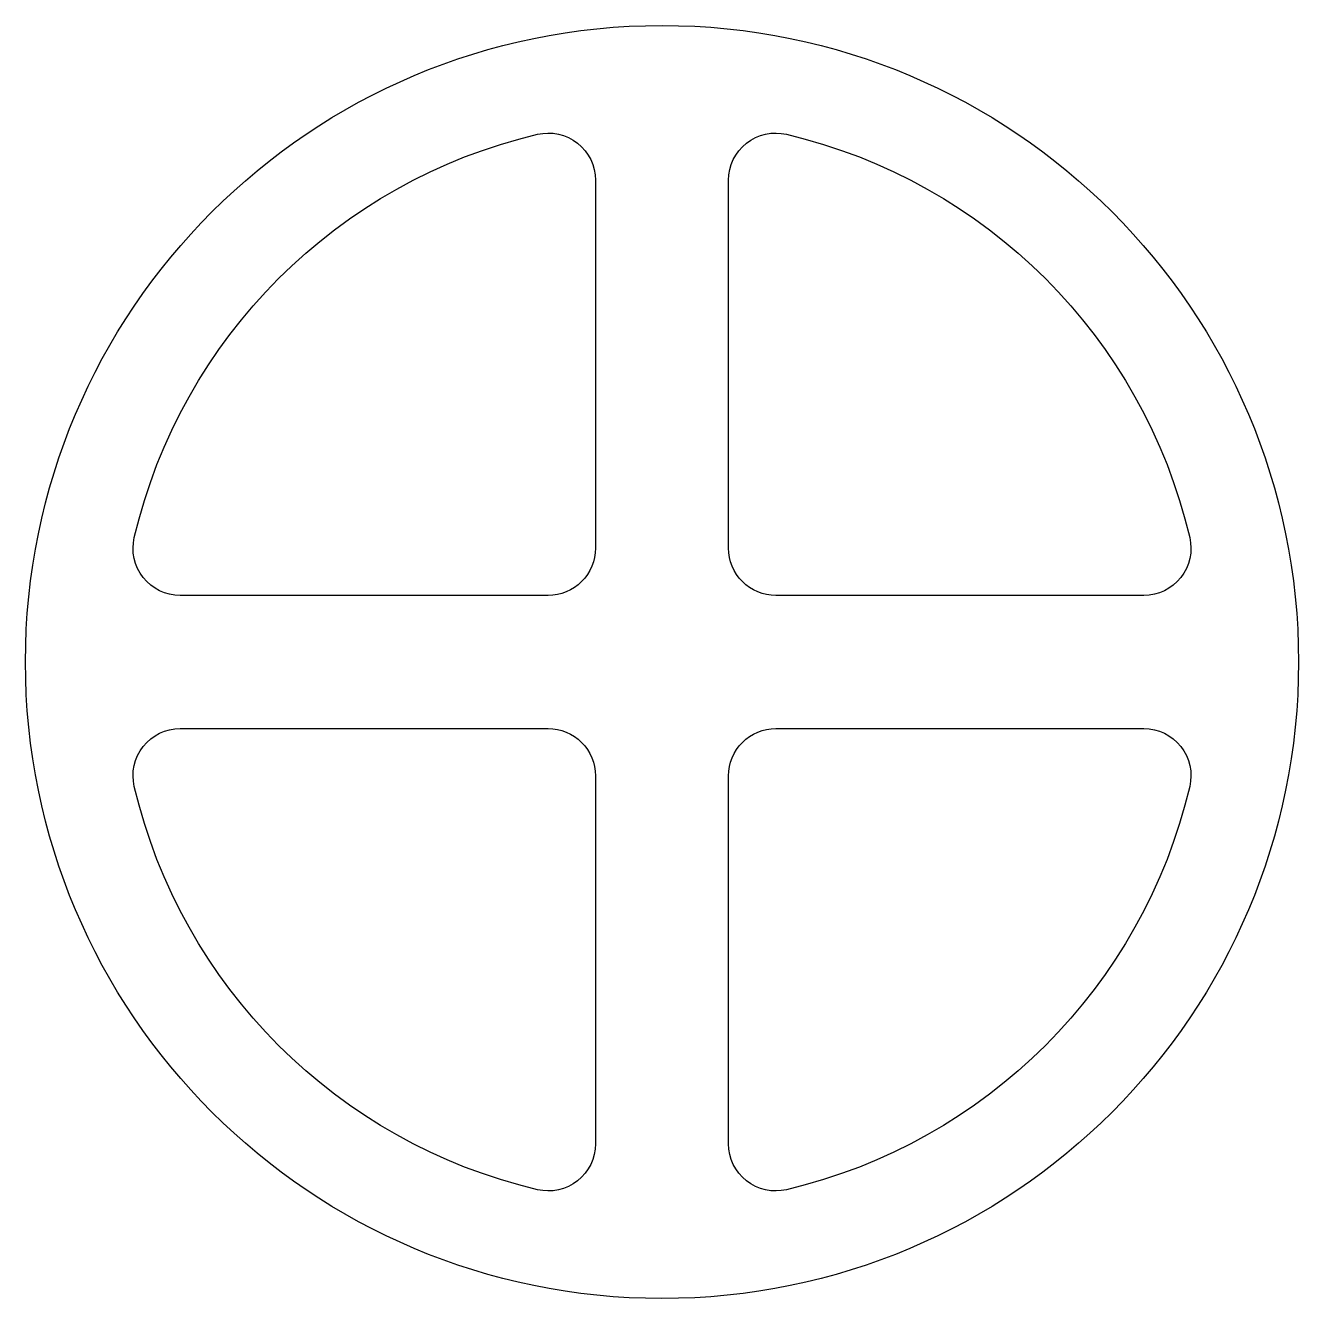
# Model space of a CAD drawing. Header units: millimetres. Extents: x -27 to 27, y -27 to 27.
import ezdxf

# ---------------------------------------------------------------- set-up
doc = ezdxf.new("R2010")
doc.units = ezdxf.units.MM

msp = doc.modelspace()

# ---------------------------------------------------------------- linework, layer by layer
for points in [[(-2.826, 20.438), (-2.826, 4.826, -0.414214), (-4.826, 2.826), (-20.438, 2.826, -0.483877), (-22.384, 5.285, -0.284054), (-5.285, 22.384, -0.483877)], [(5.285, 22.384, -0.284054), (22.384, 5.285, -0.483877), (20.438, 2.826), (4.826, 2.826, -0.414214), (2.826, 4.826), (2.826, 20.438, -0.483877)], [(-5.285, -22.384, -0.284054), (-22.384, -5.285, -0.483877), (-20.438, -2.826), (-4.826, -2.826, -0.414214), (-2.826, -4.826), (-2.826, -20.438, -0.483877)], [(22.384, -5.285, -0.284054), (5.285, -22.384, -0.483877), (2.826, -20.438), (2.826, -4.826, -0.414214), (4.826, -2.826), (20.438, -2.826, -0.483877)]]:
    msp.add_lwpolyline(points, format="xyb", close=True)
msp.add_circle((0, 0), 27)

doc.saveas('drawing.dxf')
